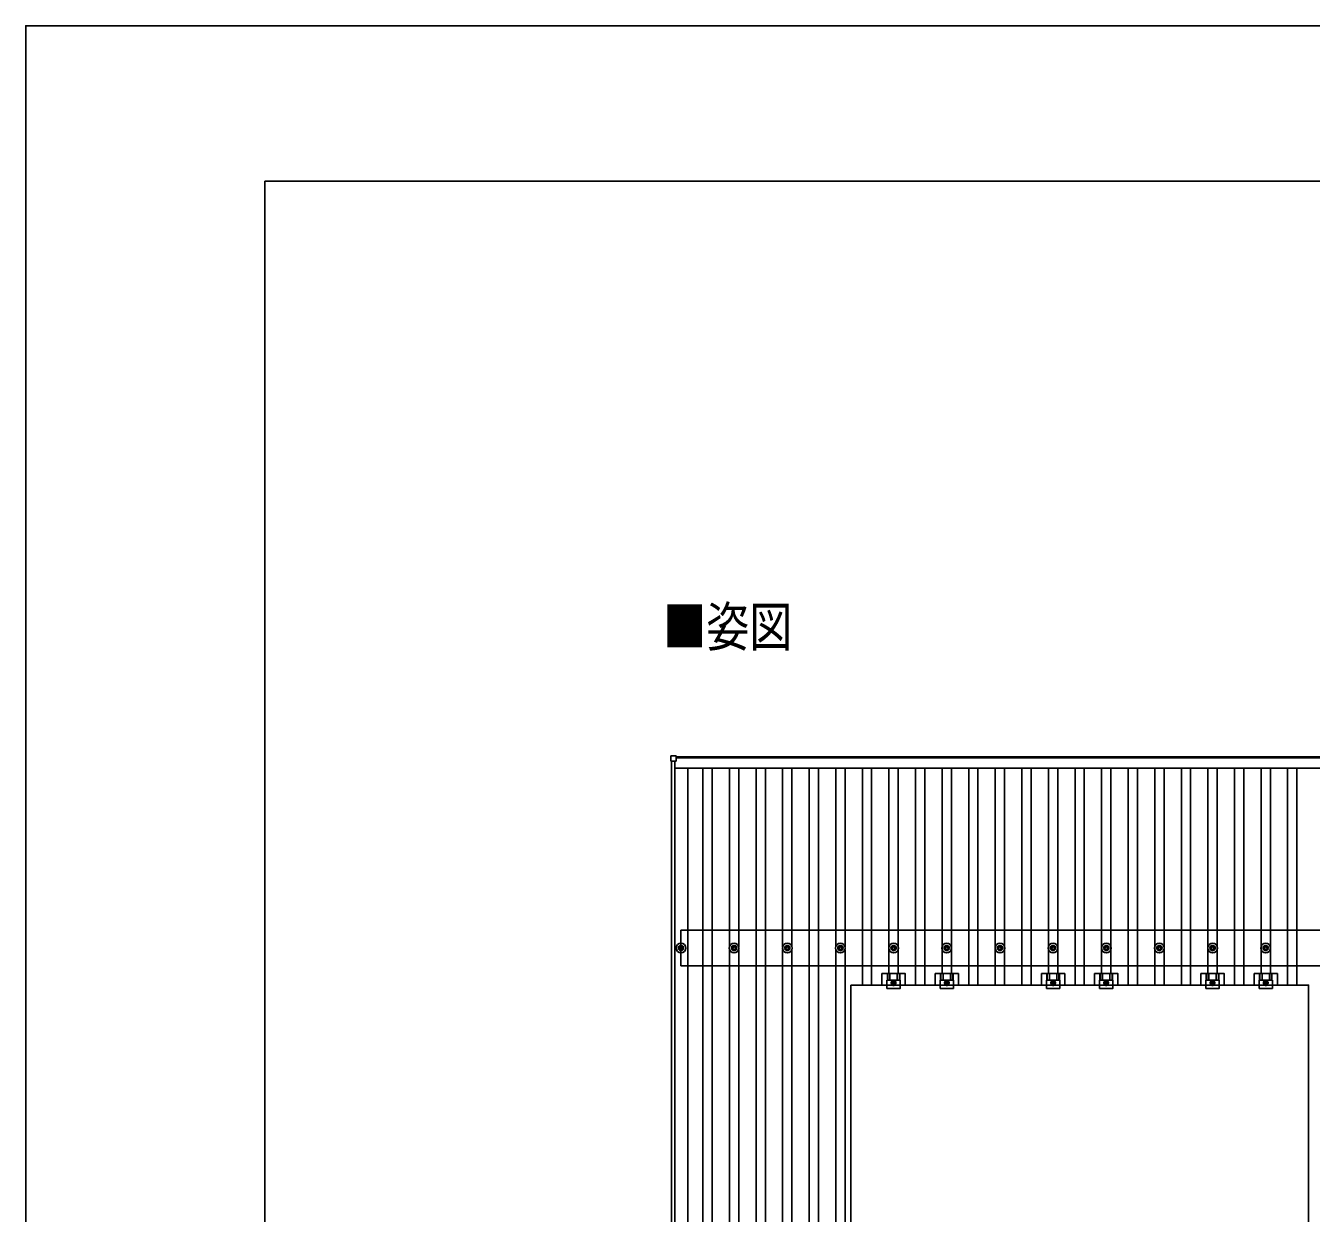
# Model space of a CAD drawing. Units: millimetres, scale not verified. Extents: x -12615 to 12615, y -8910 to 8910.
# Drawn here: x -12615 to -7779, y 4442 to 8910 of the extents above; entities that cross this region are included whole.
import ezdxf
from ezdxf.enums import TextEntityAlignment as Align

# ---------------------------------------------------------------- set-up
doc = ezdxf.new("R2010")
doc.units = ezdxf.units.MM
doc.header["$LTSCALE"] = 40
for name, color, linetype in [('0-2_USER1', 3, 'Continuous'), ('0-4_YKK_13', 4, 'Continuous'), ('0-5_YKK_A1', 4, 'Continuous'), ('0-7_YKK_ZWAK', 7, 'Continuous')]:
    doc.layers.add(name, color=color, linetype=linetype)
doc.styles.add('ＭＳ ゴシック', font='')
doc.styles.get('ＭＳ ゴシック').set_extended_font_data('MS Gothic')

msp = doc.modelspace()

# ---------------------------------------------------------------- linework, layer by layer
at = {"layer": '0-4_YKK_13'}
for p, q in [((-10188.3, 6144.38), (-10188.3, 6162.38)), ((-10187.3, 6163.38), (-10169.3, 6163.38)), ((-10169.3, 6143.38), (-10187.3, 6143.38)), ((-10168.3, 6162.38), (-10168.3, 6144.38)), ((-10160, 5441.92), (-10155.58, 5441.92)), ((-10160, 5438.42), (-10155.58, 5438.42)), ((-10151.75, 5445.75), (-10151.75, 5450.17)), ((-10151.75, 5430.17), (-10151.75, 5434.59)), ((-10148.25, 5445.75), (-10148.25, 5450.17)), ((-10148.25, 5430.17), (-10148.25, 5434.59)), ((-10144.42, 5441.92), (-10140, 5441.92)), ((-10144.42, 5438.42), (-10140, 5438.42)), ((-9960, 5441.92), (-9955.58, 5441.92)), ((-9960, 5438.42), (-9955.58, 5438.42)), ((-9951.75, 5445.75), (-9951.75, 5450.17)), ((-9951.75, 5430.17), (-9951.75, 5434.59)), ((-9948.25, 5445.75), (-9948.25, 5450.17)), ((-9948.25, 5430.17), (-9948.25, 5434.59)), ((-9944.42, 5441.92), (-9940, 5441.92)), ((-9944.42, 5438.42), (-9940, 5438.42)), ((-9760, 5441.92), (-9755.58, 5441.92)), ((-9760, 5438.42), (-9755.58, 5438.42)), ((-9751.75, 5445.75), (-9751.75, 5450.17)), ((-9751.75, 5430.17), (-9751.75, 5434.59)), ((-9748.25, 5445.75), (-9748.25, 5450.17)), ((-9748.25, 5430.17), (-9748.25, 5434.59)), ((-9744.42, 5441.92), (-9740, 5441.92)), ((-9744.42, 5438.42), (-9740, 5438.42)), ((-9560, 5441.92), (-9555.58, 5441.92)), ((-9560, 5438.42), (-9555.58, 5438.42)), ((-9551.75, 5445.75), (-9551.75, 5450.17)), ((-9551.75, 5430.17), (-9551.75, 5434.59)), ((-9548.25, 5445.75), (-9548.25, 5450.17)), ((-9548.25, 5430.17), (-9548.25, 5434.59)), ((-9544.42, 5441.92), (-9540, 5441.92)), ((-9544.42, 5438.42), (-9540, 5438.42)), ((-9360, 5441.92), (-9355.58, 5441.92)), ((-9360, 5438.42), (-9355.58, 5438.42)), ((-9351.75, 5445.75), (-9351.75, 5450.17)), ((-9351.75, 5430.17), (-9351.75, 5434.59)), ((-9348.25, 5445.75), (-9348.25, 5450.17)), ((-9348.25, 5430.17), (-9348.25, 5434.59)), ((-9344.42, 5441.92), (-9340, 5441.92)), ((-9344.42, 5438.42), (-9340, 5438.42)), ((-9160, 5441.92), (-9155.58, 5441.92)), ((-9160, 5438.42), (-9155.58, 5438.42)), ((-9151.75, 5445.75), (-9151.75, 5450.17)), ((-9151.75, 5430.17), (-9151.75, 5434.59)), ((-9148.25, 5445.75), (-9148.25, 5450.17)), ((-9148.25, 5430.17), (-9148.25, 5434.59)), ((-9144.42, 5441.92), (-9140, 5441.92)), ((-9144.42, 5438.42), (-9140, 5438.42)), ((-8960, 5441.92), (-8955.58, 5441.92)), ((-8960, 5438.42), (-8955.58, 5438.42)), ((-8951.75, 5445.75), (-8951.75, 5450.17)), ((-8951.75, 5430.17), (-8951.75, 5434.59)), ((-8948.25, 5445.75), (-8948.25, 5450.17)), ((-8948.25, 5430.17), (-8948.25, 5434.59)), ((-8944.42, 5441.92), (-8940, 5441.92)), ((-8944.42, 5438.42), (-8940, 5438.42)), ((-8760, 5441.92), (-8755.58, 5441.92)), ((-8760, 5438.42), (-8755.58, 5438.42)), ((-8751.75, 5445.75), (-8751.75, 5450.17)), ((-8751.75, 5430.17), (-8751.75, 5434.59)), ((-8748.25, 5445.75), (-8748.25, 5450.17)), ((-8748.25, 5430.17), (-8748.25, 5434.59)), ((-8744.42, 5441.92), (-8740, 5441.92)), ((-8744.42, 5438.42), (-8740, 5438.42)), ((-8560, 5441.92), (-8555.58, 5441.92)), ((-8560, 5438.42), (-8555.58, 5438.42)), ((-8551.75, 5445.75), (-8551.75, 5450.17)), ((-8551.75, 5430.17), (-8551.75, 5434.59)), ((-8548.25, 5445.75), (-8548.25, 5450.17)), ((-8548.25, 5430.17), (-8548.25, 5434.59)), ((-8544.42, 5441.92), (-8540, 5441.92)), ((-8544.42, 5438.42), (-8540, 5438.42)), ((-8360, 5441.92), (-8355.58, 5441.92)), ((-8360, 5438.42), (-8355.58, 5438.42)), ((-8351.75, 5445.75), (-8351.75, 5450.17)), ((-8351.75, 5430.17), (-8351.75, 5434.59)), ((-8348.25, 5445.75), (-8348.25, 5450.17)), ((-8348.25, 5430.17), (-8348.25, 5434.59)), ((-8344.42, 5441.92), (-8340, 5441.92)), ((-8344.42, 5438.42), (-8340, 5438.42)), ((-8160, 5441.92), (-8155.58, 5441.92)), ((-8160, 5438.42), (-8155.58, 5438.42)), ((-8151.75, 5445.75), (-8151.75, 5450.17)), ((-8151.75, 5430.17), (-8151.75, 5434.59)), ((-8148.25, 5445.75), (-8148.25, 5450.17)), ((-8148.25, 5430.17), (-8148.25, 5434.59)), ((-8144.42, 5441.92), (-8140, 5441.92)), ((-8144.42, 5438.42), (-8140, 5438.42)), ((-7960, 5441.92), (-7955.58, 5441.92)), ((-7960, 5438.42), (-7955.58, 5438.42)), ((-7951.75, 5445.75), (-7951.75, 5450.17)), ((-7951.75, 5430.17), (-7951.75, 5434.59)), ((-7948.25, 5445.75), (-7948.25, 5450.17)), ((-7948.25, 5430.17), (-7948.25, 5434.59)), ((-7944.42, 5441.92), (-7940, 5441.92)), ((-7944.42, 5438.42), (-7940, 5438.42)), ((-9393.65, 5300.67), (-9393.65, 5344.17)), ((-9373.52, 5344.17), (-9373.52, 5319.97)), ((-9372.12, 5344.17), (-9372.12, 5319.97)), ((-9363.92, 5344.17), (-9363.92, 5319.97)), ((-9350, 5296.66), (-9350, 5321.67)), ((-9336.08, 5344.17), (-9336.08, 5319.97)), ((-9327.88, 5344.17), (-9327.88, 5319.97)), ((-9326.48, 5344.17), (-9326.48, 5319.97)), ((-9193.65, 5300.67), (-9193.65, 5344.17)), ((-9173.52, 5344.17), (-9173.52, 5319.97)), ((-9172.12, 5344.17), (-9172.12, 5319.97)), ((-9163.92, 5344.17), (-9163.92, 5319.97)), ((-9150, 5296.66), (-9150, 5321.67)), ((-9136.08, 5344.17), (-9136.08, 5319.97)), ((-9127.88, 5344.17), (-9127.88, 5319.97)), ((-9126.48, 5344.17), (-9126.48, 5319.97)), ((-8793.65, 5300.67), (-8793.65, 5344.17)), ((-8773.52, 5344.17), (-8773.52, 5319.97)), ((-8772.12, 5344.17), (-8772.12, 5319.97)), ((-8763.92, 5344.17), (-8763.92, 5319.97)), ((-8750, 5296.66), (-8750, 5321.67)), ((-8736.08, 5344.17), (-8736.08, 5319.97)), ((-8727.88, 5344.17), (-8727.88, 5319.97)), ((-8726.48, 5344.17), (-8726.48, 5319.97)), ((-8593.65, 5300.67), (-8593.65, 5344.17)), ((-8573.52, 5344.17), (-8573.52, 5319.97)), ((-8572.12, 5344.17), (-8572.12, 5319.97)), ((-8563.92, 5344.17), (-8563.92, 5319.97)), ((-8550, 5296.66), (-8550, 5321.67)), ((-8536.08, 5344.17), (-8536.08, 5319.97)), ((-8527.88, 5344.17), (-8527.88, 5319.97)), ((-8526.48, 5344.17), (-8526.48, 5319.97)), ((-8193.65, 5300.67), (-8193.65, 5344.17)), ((-8173.52, 5344.17), (-8173.52, 5319.97)), ((-8172.12, 5344.17), (-8172.12, 5319.97)), ((-8163.92, 5344.17), (-8163.92, 5319.97)), ((-8150, 5296.66), (-8150, 5321.67)), ((-8136.08, 5344.17), (-8136.08, 5319.97)), ((-8127.88, 5344.17), (-8127.88, 5319.97)), ((-8126.48, 5344.17), (-8126.48, 5319.97)), ((-7993.65, 5300.67), (-7993.65, 5344.17)), ((-7973.52, 5344.17), (-7973.52, 5319.97)), ((-7972.12, 5344.17), (-7972.12, 5319.97)), ((-7963.92, 5344.17), (-7963.92, 5319.97)), ((-7950, 5296.66), (-7950, 5321.67)), ((-7936.08, 5344.17), (-7936.08, 5319.97)), ((-7927.88, 5344.17), (-7927.88, 5319.97)), ((-7926.48, 5344.17), (-7926.48, 5319.97)), ((-9511, 5300.67), (-9511, 4166.67)), ((-9375.01, 5319.97), (-9375, 5288.67)), ((-9325, 5319.97), (-9375.01, 5319.97)), ((-9361.5, 5309.17), (-9338.5, 5309.17)), ((-9175.01, 5319.97), (-9175, 5288.67)), ((-9125, 5319.97), (-9175.01, 5319.97)), ((-9161.5, 5309.17), (-9138.5, 5309.17)), ((-8775.01, 5319.97), (-8775, 5288.67)), ((-8725, 5319.97), (-8775.01, 5319.97)), ((-8761.5, 5309.17), (-8738.5, 5309.17)), ((-8575.01, 5319.97), (-8575, 5288.67)), ((-8525, 5319.97), (-8575.01, 5319.97)), ((-8561.5, 5309.17), (-8538.5, 5309.17)), ((-8175.01, 5319.97), (-8175, 5288.67)), ((-8125, 5319.97), (-8175.01, 5319.97)), ((-8161.5, 5309.17), (-8138.5, 5309.17)), ((-7975.01, 5319.97), (-7975, 5288.67)), ((-7925, 5319.97), (-7975.01, 5319.97)), ((-7961.5, 5309.17), (-7938.5, 5309.17))]:
    msp.add_line(p, q, dxfattribs=at)
for points in [[(-9306.35, 5300.67), (-9306.35, 5344.17), (-9393.65, 5344.17)], [(-9106.35, 5300.67), (-9106.35, 5344.17), (-9193.65, 5344.17)], [(-8706.35, 5300.67), (-8706.35, 5344.17), (-8793.65, 5344.17)], [(-8506.35, 5300.67), (-8506.35, 5344.17), (-8593.65, 5344.17)], [(-8106.35, 5300.67), (-8106.35, 5344.17), (-8193.65, 5344.17)], [(-7906.35, 5300.67), (-7906.35, 5344.17), (-7993.65, 5344.17)], [(-7789, 4166.67), (-7789, 5300.67), (-9511, 5300.67)], [(-9325, 5319.97), (-9325, 5288.67), (-9375, 5288.67)], [(-9125, 5319.97), (-9125, 5288.67), (-9175, 5288.67)], [(-8725, 5319.97), (-8725, 5288.67), (-8775, 5288.67)], [(-8525, 5319.97), (-8525, 5288.67), (-8575, 5288.67)], [(-8125, 5319.97), (-8125, 5288.67), (-8175, 5288.67)], [(-7925, 5319.97), (-7925, 5288.67), (-7975, 5288.67)]]:
    msp.add_lwpolyline(points, dxfattribs=at)
for points in [[(-9350, 5301.66), (-9343.5, 5305.42), (-9343.5, 5312.92), (-9350, 5316.67), (-9356.5, 5312.92), (-9356.5, 5305.42)], [(-9150, 5301.66), (-9143.5, 5305.42), (-9143.5, 5312.92), (-9150, 5316.67), (-9156.5, 5312.92), (-9156.5, 5305.42)], [(-8750, 5301.66), (-8743.5, 5305.42), (-8743.5, 5312.92), (-8750, 5316.67), (-8756.5, 5312.92), (-8756.5, 5305.42)], [(-8550, 5301.66), (-8543.5, 5305.42), (-8543.5, 5312.92), (-8550, 5316.67), (-8556.5, 5312.92), (-8556.5, 5305.42)], [(-8150, 5301.66), (-8143.5, 5305.42), (-8143.5, 5312.92), (-8150, 5316.67), (-8156.5, 5312.92), (-8156.5, 5305.42)], [(-7950, 5301.66), (-7943.5, 5305.42), (-7943.5, 5312.92), (-7950, 5316.67), (-7956.5, 5312.92), (-7956.5, 5305.42)]]:
    msp.add_lwpolyline(points, close=True, dxfattribs=at)
for centre, radius in [((-10150, 5440.17), 18.25), ((-10150, 5440.17), 10.15), ((-10150, 5440.17), 5.85), ((-10150, 5440.17), 5.25), ((-9950, 5440.17), 18.25), ((-9950, 5440.17), 10.15), ((-9950, 5440.17), 5.85), ((-9950, 5440.17), 5.25), ((-9750, 5440.17), 18.25), ((-9750, 5440.17), 10.15), ((-9750, 5440.17), 5.85), ((-9750, 5440.17), 5.25), ((-9550, 5440.17), 18.25), ((-9550, 5440.17), 10.15), ((-9550, 5440.17), 5.85), ((-9550, 5440.17), 5.25), ((-9350, 5440.17), 18.25), ((-9350, 5440.17), 10.15), ((-9350, 5440.17), 5.85), ((-9350, 5440.17), 5.25), ((-9150, 5440.17), 18.25), ((-9150, 5440.17), 10.15), ((-9150, 5440.17), 5.85), ((-9150, 5440.17), 5.25), ((-8950, 5440.17), 18.25), ((-8950, 5440.17), 10.15), ((-8950, 5440.17), 5.85), ((-8950, 5440.17), 5.25), ((-8750, 5440.17), 18.25), ((-8750, 5440.17), 10.15), ((-8750, 5440.17), 5.85), ((-8750, 5440.17), 5.25), ((-8550, 5440.17), 18.25), ((-8550, 5440.17), 10.15), ((-8550, 5440.17), 5.85), ((-8550, 5440.17), 5.25), ((-8350, 5440.17), 18.25), ((-8350, 5440.17), 10.15), ((-8350, 5440.17), 5.85), ((-8350, 5440.17), 5.25), ((-8150, 5440.17), 18.25), ((-8150, 5440.17), 10.15), ((-8150, 5440.17), 5.85), ((-8150, 5440.17), 5.25), ((-7950, 5440.17), 18.25), ((-7950, 5440.17), 10.15), ((-7950, 5440.17), 5.85), ((-7950, 5440.17), 5.25), ((-9350, 5309.17), 8.5), ((-9350, 5309.17), 6.5), ((-9350, 5309.17), 4), ((-9150, 5309.17), 8.5), ((-9150, 5309.17), 6.5), ((-9150, 5309.17), 4), ((-8750, 5309.17), 8.5), ((-8750, 5309.17), 6.5), ((-8750, 5309.17), 4), ((-8550, 5309.17), 8.5), ((-8550, 5309.17), 6.5), ((-8550, 5309.17), 4), ((-8150, 5309.17), 8.5), ((-8150, 5309.17), 6.5), ((-8150, 5309.17), 4), ((-7950, 5309.17), 8.5), ((-7950, 5309.17), 6.5), ((-7950, 5309.17), 4)]:
    msp.add_circle(centre, radius, dxfattribs=at)
for centre, start, end in [((-10187.3, 6162.38), 90, 180), ((-10187.3, 6144.38), 180, 270), ((-10169.3, 6162.38), 0, 90), ((-10169.3, 6144.38), 270, 0)]:
    msp.add_arc(centre, 1, start, end, dxfattribs=at)
at = {"layer": '0-5_YKK_A1'}
for p, q in [((-10185, 234.26), (-10185, 6143.38)), ((-10173, 234.26), (-10173, 6143.38)), ((-10168.3, 6160.08), (-5331.7, 6160.08)), ((-5331.7, 6155.29), (-10168.3, 6155.29)), ((-10173, 6117.29), (-5327, 6117.29)), ((-10123.5, 6117.29), (-10123.5, 265.55)), ((-10067.5, 6117.29), (-10067.5, 265.55)), ((-10032.5, 6117.29), (-10032.5, 265.55)), ((-9967.5, 6117.29), (-9967.5, 5445.35)), ((-9932.5, 6117.29), (-9932.5, 5445.35)), ((-9867.5, 6117.29), (-9867.5, 265.55)), ((-9832.5, 6117.29), (-9832.5, 265.55)), ((-9767.5, 6117.29), (-9767.5, 5445.35)), ((-9732.5, 6117.29), (-9732.5, 5445.35)), ((-9667.5, 6117.29), (-9667.5, 265.55)), ((-9632.5, 6117.29), (-9632.5, 265.55)), ((-9567.5, 6117.29), (-9567.5, 5445.35)), ((-9532.5, 6117.29), (-9532.5, 5445.35)), ((-9467.5, 6117.29), (-9467.5, 5300.67)), ((-9432.5, 6117.29), (-9432.5, 5300.67)), ((-9367.5, 6117.29), (-9367.5, 5344.17)), ((-9332.5, 6117.29), (-9332.5, 5344.17)), ((-9267.5, 6117.29), (-9267.5, 5300.67)), ((-9232.5, 6117.29), (-9232.5, 5300.67)), ((-9167.5, 6117.29), (-9167.5, 5344.17)), ((-9132.5, 6117.29), (-9132.5, 5344.17)), ((-9067.5, 6117.29), (-9067.5, 5300.67)), ((-9032.5, 6117.29), (-9032.5, 5300.67)), ((-8967.5, 6117.29), (-8967.5, 5300.67)), ((-8932.5, 6117.29), (-8932.5, 5300.67)), ((-8867.5, 6117.29), (-8867.5, 5300.67)), ((-8832.5, 6117.29), (-8832.5, 5300.67)), ((-8767.5, 6117.29), (-8767.5, 5344.17)), ((-8732.5, 6117.29), (-8732.5, 5344.17)), ((-8667.5, 6117.29), (-8667.5, 5300.67)), ((-8632.5, 6117.29), (-8632.5, 5300.67)), ((-8567.5, 6117.29), (-8567.5, 5344.17)), ((-8532.5, 6117.29), (-8532.5, 5344.17)), ((-8467.5, 6117.29), (-8467.5, 5300.67)), ((-8432.5, 6117.29), (-8432.5, 5300.67)), ((-8367.5, 6117.29), (-8367.5, 5300.67)), ((-8332.5, 6117.29), (-8332.5, 5300.67)), ((-8267.5, 6117.29), (-8267.5, 5300.67)), ((-8232.5, 6117.29), (-8232.5, 5300.67)), ((-8167.5, 6117.29), (-8167.5, 5344.17)), ((-8132.5, 6117.29), (-8132.5, 5344.17)), ((-8067.5, 6117.29), (-8067.5, 5300.67)), ((-8032.5, 6117.29), (-8032.5, 5300.67)), ((-7967.5, 6117.29), (-7967.5, 5344.17)), ((-7932.5, 6117.29), (-7932.5, 5344.17)), ((-7867.5, 6117.29), (-7867.5, 5300.67)), ((-7832.5, 6117.29), (-7832.5, 5300.67)), ((-5350, 5507.17), (-10150, 5507.17)), ((-10150, 5507.17), (-10150, 5373.17)), ((-9967.5, 5434.99), (-9967.5, 945.35)), ((-9932.5, 5434.99), (-9932.5, 945.35)), ((-9767.5, 5434.99), (-9767.5, 945.35)), ((-9732.5, 5434.99), (-9732.5, 945.35)), ((-9567.5, 5434.99), (-9567.5, 945.35)), ((-9532.5, 5434.99), (-9532.5, 945.35)), ((-5350, 5373.17), (-10150, 5373.17))]:
    msp.add_line(p, q, dxfattribs=at)
at = {"layer": '0-7_YKK_ZWAK'}
for p in [(11685.06, 8325), (-11714.94, -7575)]:
    msp.add_line(p, (-11714.94, 8325), dxfattribs=at)
msp.add_lwpolyline([(-12615, -8910), (12615, -8910), (12615, 8910), (-12615, 8910)], close=True, dxfattribs=at)

# ---------------------------------------------------------------- texts
at = {"layer": '0-2_USER1', "style": 'ＭＳ ゴシック', "width": 0.8}
msp.add_text('■姿図', height=148.5, dxfattribs=at).set_placement((-10216.8, 6530.53), align=Align.BOTTOM_LEFT)

doc.saveas('drawing.dxf')
